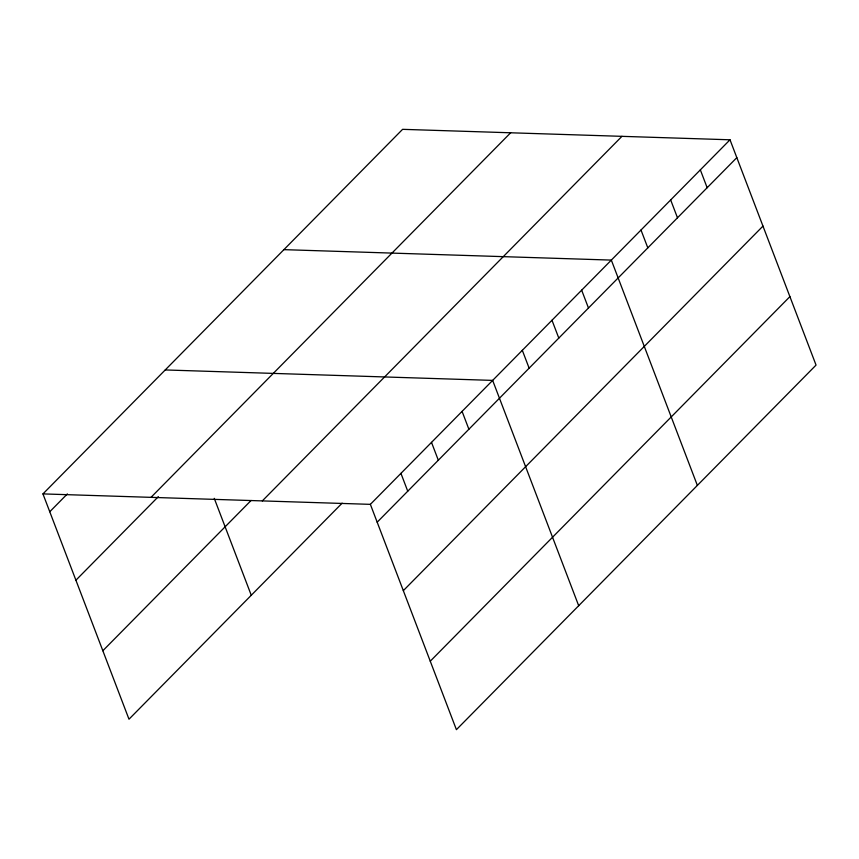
<?xml version="1.0" encoding="UTF-8"?>
<svg xmlns="http://www.w3.org/2000/svg" width="859" height="859" viewBox="0 0 859 859"><rect width="100%" height="100%" fill="white"/><g stroke="black" fill="none" stroke-linecap="round" stroke-linejoin="round"><path stroke-width="1.29" d="M342.14 503.159L128.99 719.208L42.95 493.904L402.592 129.333L730.01 139.792L816.05 365.096L456.408 729.667L370.369 504.351L730.01 139.792M49.768 511.749L67.367 493.904M151.001 497.35L510.643 132.791M75.914 580.212L158.357 496.642M102.844 650.746L251.086 500.486M262.317 500.904L621.959 136.334M377.176 522.197L736.829 157.637M403.322 590.659L762.975 226.1M430.262 661.194L789.904 296.634M283.91 249.647L611.329 260.094L697.368 485.41M165.229 369.95L492.647 380.397L578.687 605.713M42.95 493.904L370.369 504.351M700.343 169.867L707.15 187.713M670.664 199.943L677.483 217.789M640.997 230.019L647.815 247.864M581.661 290.17L588.469 308.016M551.983 320.246L558.801 338.092M522.315 350.322L529.133 368.167M462.078 411.386L468.885 429.232M431.508 442.374L438.315 460.22M400.938 473.363L407.746 491.208M214.256 498.338L251.268 595.266"/></g></svg>
